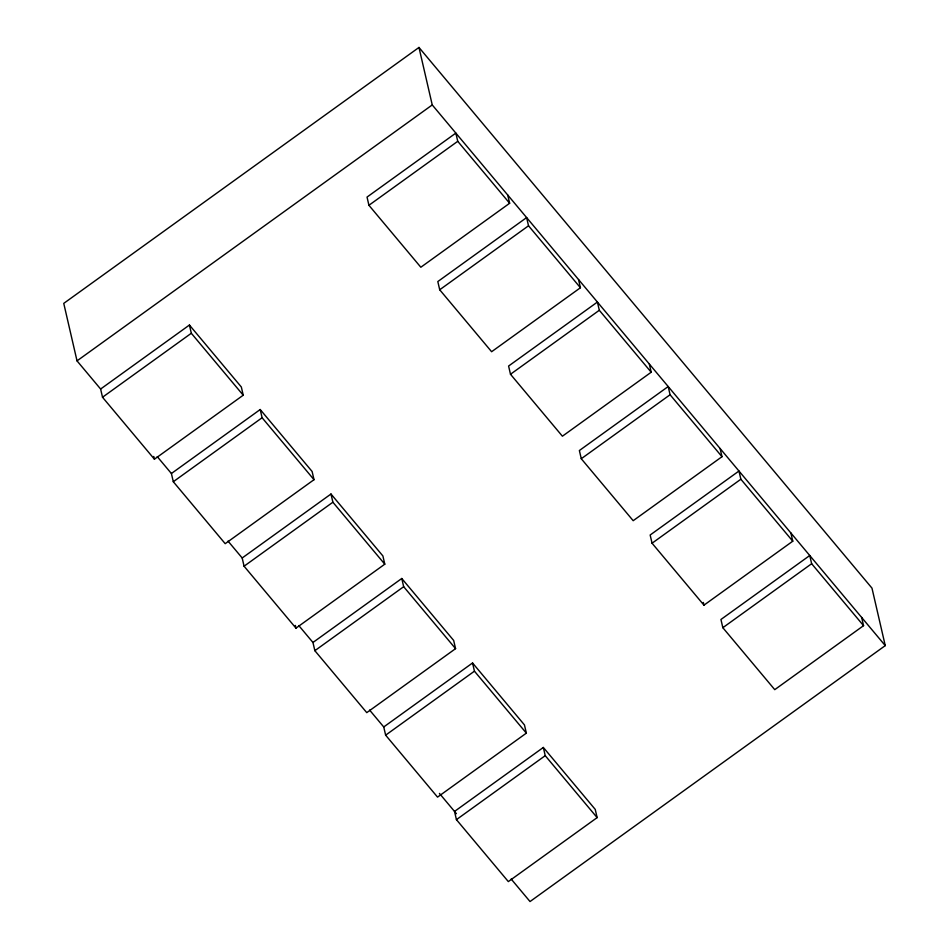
<?xml version="1.0" encoding="UTF-8"?>
<svg xmlns="http://www.w3.org/2000/svg" width="949" height="949" viewBox="0 0 949 949"><rect width="100%" height="100%" fill="white"/><g stroke="black" fill="none" stroke-linecap="round" stroke-linejoin="round"><path stroke-width="1.42" d="M511.155 879.023L530.028 901.55L885.251 645.617L871.977 588.131L418.972 47.45L63.749 303.383L77.023 360.869L100.618 389.031L102.516 397.24L154.414 459.197L243.229 395.211L241.331 387.002L189.42 325.044L100.618 389.031M77.023 360.869L432.246 104.936L418.972 47.45M102.516 397.24L191.318 333.265L189.42 325.044M368.924 205.292L367.038 197.084L455.84 133.097L507.751 195.055L509.637 203.264L420.834 267.25L368.924 205.292L457.738 141.306L455.84 133.097L432.246 104.936M171.401 473.515L260.204 409.529L312.114 471.487L314.012 479.696L225.198 543.682L173.299 481.724L171.401 473.515L157.237 456.611M173.299 481.724L262.102 417.738L260.204 409.529M439.707 289.777L437.821 281.556L526.624 217.582L578.522 279.528L580.42 287.749L491.618 351.723L439.707 289.777L528.522 225.791L526.624 217.582L507.751 195.055M242.185 557.988L330.987 494.014L382.898 555.96L384.784 564.181L295.981 628.155L244.071 566.209L242.185 557.988L228.021 541.096M244.071 566.209L332.885 502.223L330.987 494.014M510.491 374.262L599.305 310.276L597.407 302.055L508.593 366.041L510.491 374.262L562.401 436.208L651.204 372.222L649.306 364.013L578.522 279.528M312.956 642.473L401.771 578.487L453.669 640.445L455.567 648.653L366.765 712.64L314.854 650.682L312.956 642.473L298.805 625.581M314.854 650.682L403.669 586.707L401.771 578.487M581.274 458.735L579.376 450.526L668.191 386.54L720.089 448.497L721.987 456.706L633.185 520.693L581.274 458.735L670.077 394.748L668.191 386.54L649.306 364.013M383.74 726.958L472.555 662.971L524.453 724.929L526.351 733.138L437.548 797.124L385.638 735.167L383.74 726.958L369.588 710.054M385.638 735.167L474.441 671.18L472.555 662.971M652.058 543.219L650.16 535.011L738.963 471.024L790.873 532.97L792.771 541.191L703.968 605.165L652.058 543.219L740.861 479.233L738.963 471.024L720.089 448.497M543.338 747.456L454.524 811.442L456.422 819.651L508.332 881.597L597.135 817.623L595.237 809.402L543.338 747.456L545.224 755.665L597.135 817.623M456.422 819.651L545.224 755.665M722.841 627.704L720.943 619.483L809.746 555.509L861.656 617.455L863.554 625.664L774.752 689.65L722.841 627.704L811.644 563.718L809.746 555.509L790.873 532.97M861.656 617.455L885.251 645.617M457.738 141.306L509.637 203.264M528.522 225.791L580.42 287.749M599.305 310.276L651.204 372.222M670.077 394.748L721.987 456.706M740.861 479.233L792.771 541.191M811.644 563.718L863.554 625.664M191.318 333.265L243.229 395.211M262.102 417.738L314.012 479.696M332.885 502.223L384.784 564.181M403.669 586.707L455.567 648.653M474.441 671.18L526.351 733.138M439.423 793.411L456.41 813.684M703.328 602.437L703.968 605.165M295.353 625.427L295.981 628.155M153.785 456.457L154.414 459.197"/></g></svg>
